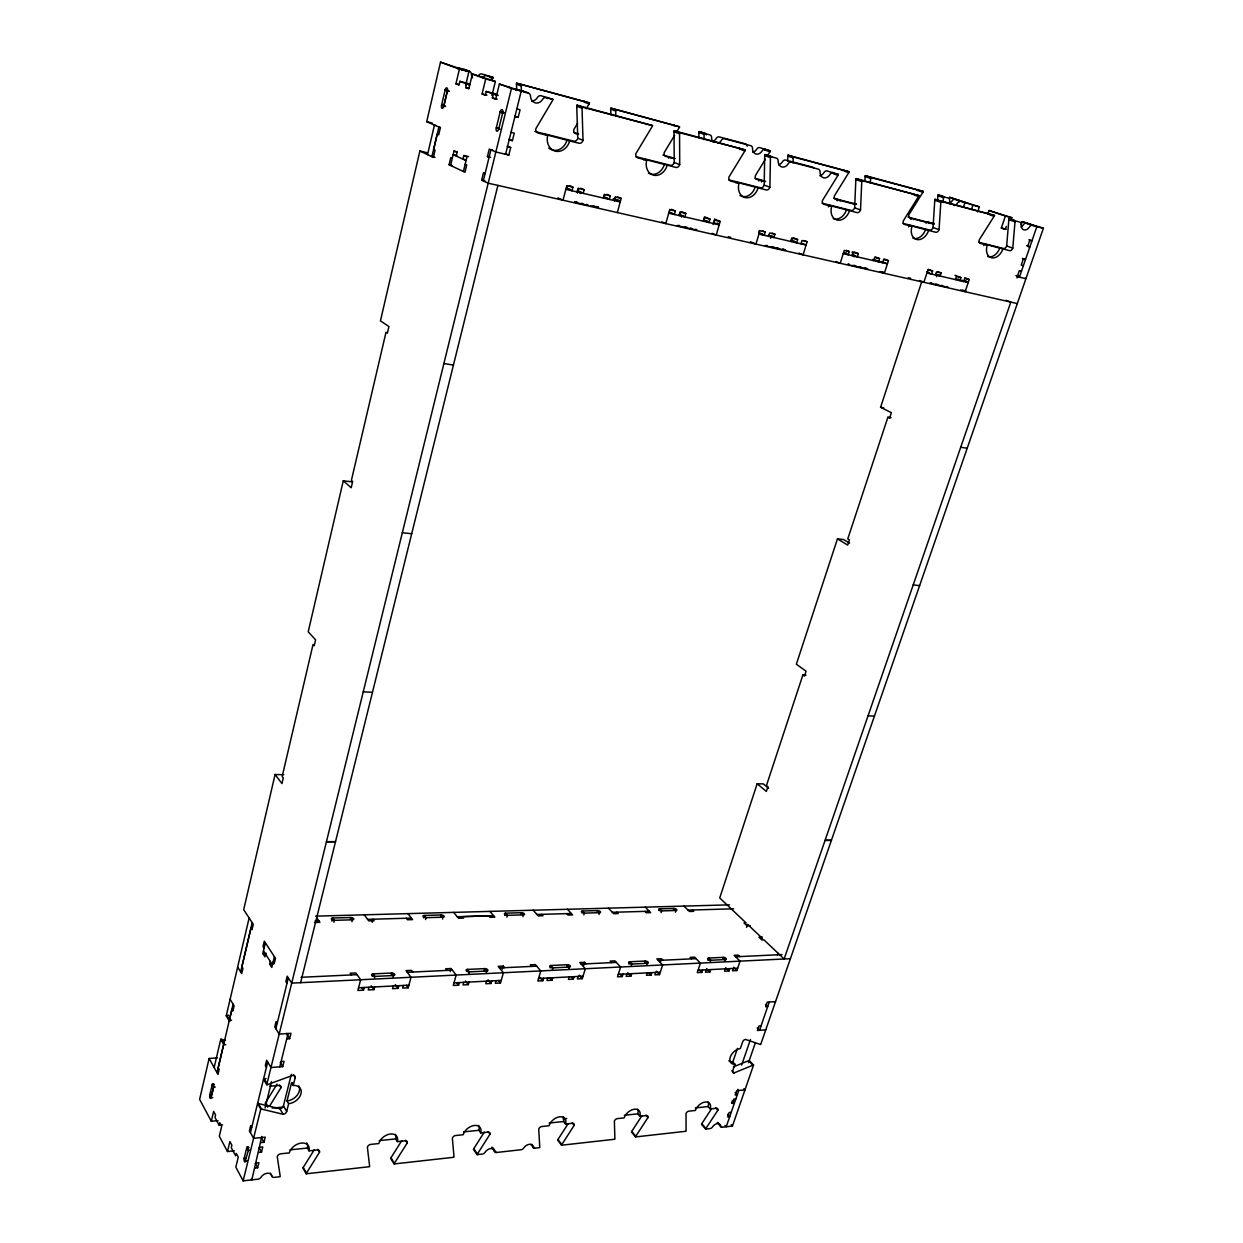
<?xml version="1.0" encoding="UTF-8"?>
<svg xmlns="http://www.w3.org/2000/svg" width="1243" height="1243" viewBox="0 0 1243 1243"><rect width="100%" height="100%" fill="white"/><g stroke="black" fill="none" stroke-linecap="round" stroke-linejoin="round"><path stroke-width="1.5" d="M698.892 137.833L698.892 132.519A3.403 2.719 -72.9 0 1 699.048 131.556L704.579 133.017A3.403 2.704 -72.7 0 1 706.304 134.897M704.066 139.667L704.082 134.337A3.418 2.719 -72.7 0 1 704.237 133.358L699.048 131.556M728.786 179.878L760.498 187.802A3.543 2.766 -70.1 0 0 764.181 185.083L764.694 155.608A3.589 2.781 -71.2 0 1 764.88 154.598L770.551 156.09A3.574 2.766 -71 0 1 772.027 157.333M735.98 182.985A12.523 9.789 -70.2 0 1 736.213 182.1L766.185 189.946A3.558 2.766 -70 0 0 769.883 187.211L770.442 157.628A3.605 2.781 -71.1 0 1 770.613 156.602L764.88 154.598M787.72 161.17L787.829 156.074A3.294 2.533 -71 0 1 788 155.142L849.155 171.767A3.247 2.439 -69.9 0 1 848.783 172.637L834.488 195.741A3.216 2.424 -69.1 0 0 835.902 199.408L856.209 204.536M793.065 163.051L793.189 157.923A3.309 2.533 -70.8 0 1 793.36 156.991L788 155.142M822.089 203.184L851.144 210.44A3.434 2.564 -68.6 0 0 854.656 207.799L855.837 179.536A3.465 2.579 -69.6 0 1 856.023 178.572L918.934 195.586A3.403 2.486 -68.6 0 1 918.546 196.487L903.412 220.71A3.387 2.47 -67.9 0 0 904.795 224.517L911.989 226.319A11.762 8.53 -67.6 0 0 916.697 239.511A11.762 8.53 -67.6 0 0 928.614 230.468L935.668 232.223A3.341 2.408 -67.5 0 0 939.055 229.644L940.827 202.329A3.372 2.424 -68.3 0 1 941.013 201.397L934.969 199.331A3.356 2.424 -68.4 0 0 934.767 200.278L933.042 227.485A3.325 2.408 -67.6 0 1 929.686 230.048L902.9 223.367M828.397 206.928A12.104 9.105 -68.7 0 1 828.817 205.219L857.002 212.6A3.449 2.564 -68.5 0 0 860.529 209.943L861.756 181.587A3.48 2.595 -69.4 0 1 861.943 180.608L856.023 178.572M864.91 181.462L865.128 176.537A3.201 2.377 -69.6 0 1 865.299 175.636L923.285 191.422A3.154 2.284 -68.7 0 1 922.912 192.245L908.928 214.651A3.123 2.284 -68 0 0 910.202 218.178L934.223 224.253M870.395 183.358L870.613 178.417A3.216 2.377 -69.5 0 1 870.799 177.516L865.299 175.636M937.564 200.558L937.875 195.804A3.107 2.237 -68.5 0 1 938.061 194.933L942.629 196.145A3.107 2.237 -68.4 0 1 943.717 197.016M943.173 202.469L943.484 197.699A3.123 2.237 -68.4 0 1 943.67 196.829L938.061 194.933M978.676 242.292L1003.427 248.476A3.232 2.253 -66.7 0 0 1006.659 245.974L1008.85 219.731A3.263 2.268 -67.4 0 1 1009.052 218.815L1013.713 220.042A3.247 2.268 -67.3 0 1 1015.08 221.969M983.788 245.601A11.389 7.986 -66.7 0 1 984.238 244.001L1009.534 250.651A3.247 2.253 -66.6 0 0 1012.781 248.134L1015.003 221.798A3.278 2.268 -67.3 0 1 1015.22 220.897L1009.052 218.815M209.741 1095.192L209.71 1096.901A2.641 0.963 88.4 0 0 210.518 1098.486L213.641 1087.19A2.268 0.839 88.5 0 0 213.361 1084.036A2.268 0.839 88.5 0 0 212.211 1084.595L209.741 1095.192L211.31 1095.052M244.11 1158.523L244.094 1160.309A2.781 1.057 87.5 0 0 244.98 1162.05L248.351 1150.428A2.393 0.901 87.5 0 0 248.041 1147.103A2.393 0.901 87.5 0 0 246.782 1147.6L244.11 1158.523L245.741 1158.352M217.494 1057.886L209.119 1058.477L199.626 1099.371L211.31 1121.264L218.053 1120.642M283.761 774.684L275.076 774.529L243.69 909.658L253.261 924.31L252.018 929.609L250.977 928.008L241.903 966.743L242.913 968.359L241.686 973.58L237.646 967.038L249.113 917.955M352.266 481.864L343.286 480.808L308.217 631.801L315.598 639.85L314.215 645.754L313.05 644.464L282.177 776.518L283.28 777.947L281.975 783.556L275.076 774.529M427.312 152.765L419.885 151.024L380.436 320.834L388.919 326.536L387.365 333.171L386.014 332.254L351.396 480.404L352.655 481.507L351.194 487.769L343.286 480.808M419.885 151.024L433.403 157.395L435.066 150.294L433.605 149.611L437.21 134.197L438.701 134.85L440.379 127.687L426.691 121.705L440.519 62.15L468.875 71.674L465.628 85.363M214.153 1067.519L220.757 1039.303A3.092 2.253 -32 0 1 221.534 1039.35L225.48 1040.407M231.555 1020.161L230.017 1020.689A3.107 2.3 -32.3 0 1 229.178 1020.845L226.242 1015.842L237.662 967.07M427.545 154.629L434.444 125.092L436.013 125.481M445.196 89.698L441.576 105.173A2.781 1.196 -78.9 0 0 442.057 108.327A2.781 1.196 -78.9 0 0 443.813 106.106L447.449 90.599A2.098 0.901 -78.7 0 0 447.558 89.247L447.371 88.471A3.263 1.398 -78.7 0 0 446.035 88.098L445.786 88.346A2.129 0.917 -78.7 0 0 445.18 89.698L448.133 90.459M214.324 1084.424L212.211 1084.595L213.625 1087.174L211.217 1097.476L209.787 1094.865M217.028 1072.678L223.662 1044.384L220.757 1039.303M229.178 1020.845L233.094 1004.189M240.66 971.917L252.22 922.694M445.569 106.541L443.782 106.09L447.309 91.034L445.072 90.149L448.195 90.941M457.626 68.66L457.875 67.604L469.046 71.037A3.729 3.232 -80.8 0 1 471.408 74.238A7.442 6.417 -80.6 0 0 472.542 77.874M211.31 1121.264L213.641 1111.397L215.552 1114.955L214.977 1117.426L219.141 1125.179L222.544 1124.868M469.046 85.192L469.372 83.809L459.879 81.339L459.009 85.006L455.948 83.825L459.397 69.157L440.519 62.15M462.194 70.354L462.443 69.282L469.046 71.037M219.141 1125.179L219.731 1122.693L221.674 1126.313L219.312 1136.242L227.485 1151.531L234.337 1150.832M491.948 95.509L495.351 81.479L472.387 73.99L468.86 88.828L465.721 87.616L466.607 83.918L459.879 81.339M465.162 164.216L466.731 164.946L464.975 172.249L449.065 164.76L450.774 157.566L452.297 158.265M265.598 954.173L264.961 956.846L262.832 953.552L265.38 942.831M450.572 165.474L454.021 151.04L457.175 151.786M456.228 156.059L457.082 152.423L454.021 151.04M481.725 77.439L481.942 76.507M274.392 956.628L271.797 967.427L269.622 964.071L270.275 961.383M468.58 156.602L463.794 155.484L462.924 159.135L466.109 159.881M227.485 1151.531L229.893 1141.525L231.882 1145.223L231.276 1147.74L235.642 1155.835L236.248 1153.318L238.268 1157.078L235.828 1167.146L243.146 1180.85L257.907 1179.203A3.216 2.191 -33 0 0 261.046 1177.214A6.401 4.366 -33.2 0 1 267.276 1173.252A6.401 4.366 -33.2 0 1 271.829 1176.018A3.185 2.175 -33.5 0 0 274.097 1177.385L280.095 1176.717A3.185 2.175 -33.5 0 0 280.157 1176.018L277.251 1156.627A3.185 2.206 -33.6 0 1 280.747 1153.799L289.277 1152.914A11.094 7.629 -34.2 0 1 301.412 1143.047A11.094 7.629 -34.2 0 1 309.025 1150.847L317.4 1149.977A3.139 2.16 -34.6 0 1 319.529 1152.183L306.493 1173.066A3.139 2.129 -34.4 0 0 306.198 1173.796L369.513 1166.695A3.061 2.066 -35.9 0 0 369.591 1166.012L367.384 1147.134A3.076 2.098 -36.1 0 1 370.74 1144.399L378.773 1143.56A10.659 7.256 -36.6 0 1 390.442 1134.004A10.659 7.256 -36.6 0 1 397.387 1141.618L405.28 1140.794A3.03 2.051 -37 0 1 407.238 1142.938L394.419 1163.246A3.014 2.035 -36.7 0 0 394.124 1163.945L453.881 1157.264A2.952 1.973 -38.1 0 0 453.975 1156.596L452.359 1138.184A2.952 1.989 -38.3 0 1 455.591 1135.527L463.188 1134.735A10.286 6.899 -38.7 0 1 474.406 1125.459A10.286 6.899 -38.7 0 1 480.761 1132.901L488.219 1132.124A2.921 1.958 -39.1 0 1 489.991 1134.222L477.421 1153.97A2.906 1.927 -38.8 0 0 477.11 1154.654L482.346 1154.063A2.906 1.927 -38.9 0 0 485.127 1152.245A5.795 3.838 -39 0 1 490.705 1148.594A5.795 3.838 -39 0 1 494.419 1151.204A2.89 1.911 -39.2 0 0 496.268 1152.51L521.081 1149.728A2.859 1.88 -39.8 0 0 523.816 1147.942A5.702 3.76 -39.9 0 1 529.285 1144.337A5.702 3.76 -39.9 0 1 532.859 1146.932A2.843 1.864 -40.1 0 0 534.63 1148.221L539.664 1147.646A2.843 1.864 -40.1 0 0 539.757 1147.009L538.747 1129.095A2.843 1.88 -40.4 0 1 541.855 1126.515L549.002 1125.77A9.913 6.541 -40.8 0 1 559.785 1116.789A9.913 6.541 -40.8 0 1 565.534 1124.045L572.572 1123.299A2.812 1.849 -41.1 0 1 574.188 1125.366L561.836 1144.539A2.812 1.833 -40.7 0 0 561.541 1145.207L557.672 1140.157A2.797 1.833 -40.7 0 1 557.967 1139.489L568.206 1123.563M463.406 171.518L466.933 156.913L463.794 155.484M495.6 95.121L495.879 93.94L486.231 91.438L485.329 95.198L482.098 93.955L485.718 78.93L472.387 73.99M504.751 153.93L505.59 154.303L521.237 91.065L499.391 84.011L495.693 99.222L492.399 97.933L493.316 94.157L486.231 91.438M1017.302 303.587L488.188 183.187L481.678 180.126L483.496 172.699L485.127 173.461M489.074 157.302L487.442 156.571L489.26 149.082L495.864 151.972L508.822 155.064L510.687 147.56L507.346 146.146M250.433 1132.653L267.711 1062.05M275.868 1028.738L288.298 977.899M483.309 180.888L490.907 149.797L492.523 150.185M500.261 111.575L496.283 127.843A2.937 1.336 -78.5 0 0 496.827 131.199A2.937 1.336 -78.5 0 0 498.769 128.868L502.762 112.585A2.222 1.01 -78.3 0 0 502.887 111.155L502.685 110.332A3.434 1.554 -78.3 0 0 501.193 109.897L500.929 110.161A2.253 1.025 -78.3 0 0 500.261 111.575L503.912 112.507M508.884 87.523L509.117 86.575M243.146 1180.85L260.766 1109.067L257.581 1103.504A3.247 2.284 -33 0 1 258.389 1103.535L279.908 1108.756L283.171 1114.287A3.216 2.268 -33.8 0 0 286.698 1111.444L288.64 1103.691A11.28 7.971 -34.1 0 0 300.992 1093.731A11.28 7.971 -34.1 0 0 293.208 1085.496L291.561 1082.762A11.249 7.971 -34 0 1 293.006 1082.746M293.208 1085.496L295.181 1077.65A3.232 2.3 -34.1 0 0 292.944 1075.273L267.618 1084.564A3.263 2.331 -33.4 0 1 266.748 1084.735L511.448 88.486L499.391 84.011M265.039 1107.933L271.518 1081.674M515.861 90.288L516.125 89.17L528.073 92.868A3.931 3.341 -77.8 0 1 530.497 96.208A7.862 6.65 -77.6 0 0 535.282 102.874A7.862 6.65 -77.6 0 0 542.616 99.378A3.915 3.294 -77.1 0 1 546.267 97.638L552.98 99.409A3.915 3.294 -77.1 0 1 552.576 100.45L535.935 128.511A3.869 3.278 -75.7 0 0 538.188 133.063L547.697 135.44A13.44 11.311 -74.8 0 0 555.357 151.164A13.44 11.311 -74.8 0 0 569.651 140.925L578.958 143.24A3.822 3.185 -74.3 0 0 583.014 140.319L582.035 108.188A3.869 3.216 -75.9 0 1 582.19 107.084L576.907 105.158A3.838 3.201 -76.1 0 0 576.752 106.261L577.762 138.253A3.807 3.185 -74.5 0 1 573.738 141.158L534.863 131.447M279.799 1066.836L288.05 1033.523M300.62 982.685L497.899 185.393M254.753 1168.078L257.643 1167.767L258.901 1162.687L256.011 1162.997M258.637 1152.385L261.527 1152.09L262.801 1146.978L259.896 1147.273M261.061 1142.581L263.951 1142.286L265.225 1137.159L253.588 1138.308L249.392 1130.788L250.651 1125.645L251.692 1127.51M266.422 1067.333L265.349 1065.515L266.639 1060.232L270.974 1067.504L282.736 1066.618L284.041 1061.32L281.104 1061.538M286.713 1038.884L289.65 1038.682L290.986 1033.337L279.193 1034.098L274.765 1026.967L276.07 1021.591L277.173 1023.377M509.164 139.884L512.396 140.661L514.26 133.125L511.028 132.317M514.944 116.531L518.176 117.339L520.071 109.741L516.824 108.902M279.908 1108.756A3.201 2.253 -33.7 0 0 283.435 1105.913L291.328 1074.34M288.64 1103.691L286.993 1100.941L291.561 1082.762M331.928 921.11L332.704 918.018L350.759 917.52A2.237 1.057 13 0 1 353.618 918.608A2.237 1.057 13 0 1 352.437 919.82L351.955 921.731M333.885 922.275L334.383 920.333L332.704 918.018A2.253 1.072 12.7 0 0 331.493 919.245A2.253 1.072 12.7 0 0 334.383 920.333L352.437 919.82L350.744 917.505L350.262 919.447M372.17 922.275L372.947 919.23L374.096 920.737L368.767 920.892L364.215 914.817M360.641 979.733L357.86 990.469L363.531 990.174L364.23 987.501M569.496 185.642L572.93 187.134L571.982 190.769L566.839 188.485L567.554 185.782M368.953 987.253L368.254 989.925L373.894 989.63L374.594 986.958M577.094 191.95L578.042 188.33L584.148 189.759L583.185 193.364L577.451 191.298M372.387 976.392L373.04 973.89L391.654 973.02A2.331 1.165 13.9 0 1 394.652 974.17A2.331 1.165 13.9 0 1 393.487 975.506L393.099 977.014M577.482 193.1L578.725 188.392M374.469 977.915L374.858 976.408L373.04 973.906A2.346 1.165 13.5 0 0 371.843 975.258A2.346 1.165 13.5 0 0 374.858 976.408L393.503 975.522L391.654 973.02L391.25 974.496M580.232 193.566L580.59 192.214L581.848 192.51M590.347 205.856L598.038 206.897M393.223 985.994L392.524 988.651L398.071 988.356L398.77 985.715M603.337 198.025L604.284 194.452L610.266 195.85L609.319 199.408L604.082 197.124L604.782 194.467M403.385 985.481L402.67 988.107L408.186 987.828L411.013 977.262L406.041 970.612L411.511 970.363L412.754 972.01M614.291 200.558L615.238 197L621.189 198.383L617.351 212.584M614.601 200.978L615.658 197M423.599 917.8L424.236 915.454L441.203 914.988A2.16 0.994 14.7 0 1 444 916.044A2.16 0.994 14.7 0 1 443.005 917.194L442.492 919.074M425.51 919.571L426.007 917.691L424.22 915.454A2.175 1.01 14.4 0 0 423.195 916.635A2.175 1.01 14.4 0 0 426.007 917.691L443.005 917.194M440.69 916.852L441.203 914.988L442.99 917.194M450.184 971.622L451.054 968.515L445.724 968.763L446.998 970.395M669.791 209.383L665.813 223.6L661.773 221.844M451.054 968.515L456.181 975.056L453.291 985.45L458.605 985.171L459.335 982.576M671.329 209.306L675.4 211.015L674.421 214.495L669.014 212.196L671.966 212.895M466.778 971.373L467.321 969.431L484.786 968.623A2.253 1.088 15.6 0 1 487.707 969.726A2.253 1.088 15.6 0 1 486.743 971.032L486.184 972.958M679.253 214.93L684.815 216.903L685.794 213.439L680.123 212.133L679.377 214.604L681.708 215.148M463.748 982.358L463.017 984.938L468.316 984.658L469.031 982.079M679.16 215.598L680.123 212.133M468.72 973.813L469.264 971.871L467.337 969.447M677.28 225.573L679.346 225.434M681.708 217.043L682.081 215.754L683.246 216.018M484.226 970.534L484.77 968.608L486.743 971.047L469.264 971.871A2.268 1.103 15.3 0 1 466.311 970.752A2.268 1.103 15.3 0 1 467.321 969.431M504.876 915.454L505.528 913.17L521.563 912.719A2.098 0.948 16 0 1 524.297 913.745A2.098 0.948 16 0 1 523.458 914.864L522.93 916.681M703.569 220.229L704.548 216.81L710.048 219.094L709.054 222.528L703.569 220.229L707.889 221.223M486.51 981.178L485.78 983.741L490.985 983.477L491.715 980.913M703.507 221.238L704.486 217.805L710.048 219.094M506.88 917.163L507.393 915.33L505.528 913.17A2.113 0.963 15.8 0 0 504.642 914.304A2.113 0.963 15.8 0 0 507.393 915.33L523.458 914.864L521.563 912.719L521.035 914.537M713.125 224.47L713.855 221.938M714.104 221.083L714.585 219.389M496.035 980.68L495.304 983.244L500.463 982.98L503.415 972.725L498.132 966.324L503.26 966.091L504.58 967.675M713.668 223.6L714.663 220.166L720.163 221.456L716.232 235.067L712.115 233.311M502.39 969.136L503.26 966.091M758.82 232.379L759.38 230.499M531.709 966.401L530.357 964.832L535.376 964.599L540.783 970.907L537.799 981.007L542.803 980.743L543.548 978.225M762.441 230.81L765.237 231.959L764.243 235.315L758.65 233M550.167 967.862L550.867 965.5L567.321 964.723A2.191 1.025 17.1 0 1 570.195 965.811A2.191 1.025 17.1 0 1 569.387 967.07L568.812 968.934M547.712 978.023L546.967 980.525L551.954 980.276L552.7 977.759M768.671 236.341L769.666 233L774.948 234.228L773.954 237.553L768.842 235.766M552.343 969.742L552.902 967.862L550.867 965.5A2.191 1.041 16.8 0 0 550.028 966.774A2.191 1.041 16.8 0 0 552.902 967.862L569.387 967.07L567.321 964.723L566.761 966.603M770.582 238.268L771.142 236.403L772.229 236.652M581.895 912.797L582.423 911.026L597.603 910.591A2.035 0.901 17.2 0 1 600.291 911.585A2.035 0.901 17.2 0 1 599.577 912.688L599.048 914.46M583.853 914.895L584.381 913.123A2.051 0.901 17 0 1 581.677 912.129A2.051 0.901 17 0 1 582.423 911.026L584.365 913.108L599.577 912.688L597.603 910.591M791.185 239.681L791.682 238.034M569.185 976.905L568.424 979.406L573.334 979.142L574.095 976.656M791.418 241.608L792.428 238.299L797.618 239.511L796.608 242.805L790.936 240.505M597.075 912.362L597.603 910.591M578.166 976.439L577.405 978.925L582.283 978.676L585.313 968.732L579.782 962.533L584.63 962.3L586.012 963.838M800.927 243.814L801.921 240.52L807.08 241.717L803.087 254.846L798.829 253.075M583.495 966.013L584.63 962.3M846.716 253.013L844.525 252.935M611.587 962.626L610.189 961.103L614.928 960.87L620.568 967.007L617.507 976.827L622.23 976.578L623.007 974.124M846.359 250.387L849.249 251.537L848.239 254.768L843.904 253.028M628.958 964.055L629.688 961.771L645.241 961.041A2.129 0.963 18.3 0 1 648.038 962.082A2.129 0.963 18.3 0 1 647.37 963.294L646.78 965.127M852.108 252.764L852.418 251.754M626.938 973.922L626.161 976.376L630.869 976.128L631.63 973.689M852.372 255.732L853.382 252.515L858.338 253.665L857.328 256.881L851.983 255.017M631.226 965.889L631.801 964.055L629.688 961.787A2.144 0.979 18 0 0 628.989 962.999A2.144 0.979 18 0 0 631.801 964.055L647.37 963.309L645.241 961.041L644.651 962.859M854.034 256.913L854.407 255.716L855.433 255.949M659.054 910.591L659.598 908.851L673.955 908.447A1.989 0.839 18.3 0 1 676.58 909.425A1.989 0.839 18.3 0 1 675.99 910.482L675.446 912.207M661.09 912.626L661.633 910.901L659.598 908.851A1.989 0.855 18.1 0 0 658.992 909.923A1.989 0.855 18.1 0 0 661.633 910.901L675.99 910.482L673.939 908.447L673.395 910.171M647.199 972.881L646.438 975.304L651.068 975.056L651.829 972.632M873.674 260.657L874.699 257.472L879.562 258.606L878.537 261.791L872.71 259.476M655.683 972.446L654.906 974.854L659.52 974.621L662.612 964.925L656.863 958.912L661.447 958.71L662.876 960.202M660.297 962.315L661.447 958.71M884.037 258.948L888.434 260.673L884.348 273.336L879.997 271.564M768.609 788.264L763.342 783.898L757.158 783.774L719.728 897.959L746.095 922.959L744.029 923.021L746.903 925.74L750.197 925.615M849.59 543.144L843.717 539.586L837.456 538.856L796.359 664.213L806.054 671.189L804.439 676.114L802.885 674.996L766.449 785.529L767.91 786.741L766.356 791.434L757.158 783.774M837.456 538.856L847.695 545.087L849.404 539.913L847.757 538.918L887.89 417.244L889.615 418.099L891.402 412.676L880.588 407.284L921.84 281.415M691.559 958.85L690.098 957.374L694.573 957.157L700.415 963.092L697.292 972.632L701.751 972.399L702.528 970.022M928.179 269.249L932.607 270.974L931.582 274.082L927.154 272.341M707.873 960.264L708.603 958.042L723.271 957.359A2.066 0.917 19.4 0 1 726.005 958.369A2.066 0.917 19.4 0 1 725.477 959.549L724.887 961.321M958.773 202.283L959.347 200.574L954.826 199.377A3.092 2.206 -68.2 0 0 952.154 200.791A6.199 4.444 -68.3 0 1 948.922 203.541M706.242 969.835L705.449 972.197L709.877 971.964L710.67 969.602M935.451 274.983L936.476 271.875L941.106 272.947L940.081 276.055L935.435 274.439M710.219 962.035L710.81 960.249L708.619 958.058A2.082 0.917 19.2 0 0 708.044 959.223A2.082 0.917 19.2 0 0 710.81 960.249L725.492 959.549L723.271 957.359L722.68 959.114M936.523 276.614L937.098 274.889L939.024 275.325M963.574 206.742L964.988 202.469L960.466 201.273A3.107 2.206 -68.1 0 0 957.794 202.702A6.231 4.444 -68.3 0 1 954.173 205.561M971.451 209.554L972.927 205.126L979.329 206.835L977.62 211.978M725.337 968.841L724.56 971.203L728.926 970.969L729.719 968.623M955.37 279.597L956.395 276.521L960.948 277.577L959.922 280.638L955.447 278.914M957.794 279.022L963.698 281.524L964.723 278.463L969.245 279.504L965.127 291.717L960.668 289.945M746.515 927.325L747.54 924.31L762.518 938.496M733.339 968.437L732.562 970.783L736.897 970.55L740.051 961.134L734.116 955.308L738.435 955.106L739.911 956.566M987.734 214.247L988.993 210.518L1011.864 217.727L1011.087 219.98M1006.333 226.397L1005.307 229.396L1001.33 228.028L1005.401 216.033L1011.864 217.727M733.308 1066.914L748.628 1060.652A2.626 1.678 -45.3 0 1 749.249 1060.512L753.569 1065.049A2.641 1.678 -45.3 0 0 752.947 1065.189L734.023 1072.958A2.657 1.694 -44.9 0 1 732.686 1070.922L734.97 1064.241L732.826 1061.957L737.472 1048.346M1043.374 228.292L1032.28 225.371A3.247 2.237 -67 0 0 1029.515 226.879A6.526 4.506 -67.2 0 1 1023.983 229.893A6.526 4.506 -67.2 0 1 1021.249 224.719L1022.166 221.658L1043.374 228.292L760.716 1044.431A2.657 1.694 -45.8 0 1 760.157 1044.384L745.52 1039.428A2.672 1.725 -45.5 0 0 742.646 1041.836L740.331 1048.579A9.338 5.997 -45.2 0 0 730.278 1057.047A9.338 5.997 -45.2 0 0 734.97 1064.241M777.512 954.997L778.102 953.272M741.667 1065.049L750.461 1039.474M1030.385 225.403L1030.68 224.501L1026.096 223.305A3.232 2.237 -67.1 0 0 1023.346 224.797A6.495 4.506 -67.3 0 1 1021.109 227.112M731.505 1103.038L731.863 1102.013M1017.054 277.95L1017.815 275.713L1018.825 276.086M769.277 1002.044L759.52 1030.323L757.189 1027.945M748.504 1062.672L755.418 1042.628M711.664 1108.57L701.782 1123.703A2.626 1.663 -43.8 0 0 701.487 1124.325L705.636 1129.079L710.064 1128.582A2.641 1.663 -43.9 0 0 712.534 1126.904A5.267 3.309 -44 0 1 717.46 1123.579A5.267 3.309 -44 0 1 720.396 1126.034A2.626 1.647 -44.1 0 0 721.872 1127.261L732.438 1126.065L753.569 1065.049M491.746 80.065L492.725 78.402A3.713 3.185 -80 0 0 493.098 77.408L481.973 73.99A3.682 3.17 -80.2 0 0 478.493 75.605A7.411 6.401 -80.8 0 1 477.902 76.476M577.638 123.15L573.831 129.552A3.543 2.968 -74.9 0 0 575.82 133.716L578.508 134.384M586.23 108.731L589.104 103.915A3.574 2.968 -76.1 0 0 589.477 102.951L516.591 83.172A3.651 3.092 -78.7 0 0 516.466 84.213L516.731 89.962M674.514 135.503L664.244 152.516A3.434 2.766 -72.4 0 0 666.015 156.494L674.048 158.529M676.378 132.395L679.175 127.749A3.465 2.781 -73.5 0 0 679.564 126.833L610.857 108.157A3.527 2.89 -75.3 0 0 610.717 109.166L610.841 114.698M635.841 156.665L670.365 165.303A3.667 2.952 -72 0 0 674.219 162.491L674.032 131.805A3.713 2.983 -73.2 0 1 674.188 130.748L745.287 149.952A3.651 2.859 -71.7 0 1 744.883 150.916L729.004 176.957A3.62 2.843 -70.6 0 0 730.775 181.105L739.026 183.172A12.554 9.804 -70.2 0 0 745.07 197.559A12.554 9.804 -70.2 0 0 758.106 187.926M765.393 159.244L755.371 175.651A3.325 2.579 -70.5 0 0 756.94 179.474L765.533 181.633M767.226 156.261L769.961 151.77A3.341 2.595 -71.4 0 0 770.334 150.885L759.737 147.637A3.325 2.595 -71.5 0 0 756.754 149.144A6.681 5.221 -71.7 0 1 752.745 152.205M819.821 175.776A7.038 5.329 -70.2 0 0 823.985 172.559A3.496 2.657 -70 0 1 827.092 170.959L838.388 174.424A3.511 2.657 -69.9 0 1 837.984 175.341L822.509 200.403A3.496 2.641 -69 0 0 824.062 204.38L831.738 206.291A12.119 9.105 -68.7 0 0 837.036 220.042A12.119 9.105 -68.7 0 0 849.482 210.72M265.38 1103.147A2.983 2.113 -33.4 0 1 265.629 1102.588L277.034 1084.114M269.56 1106.177L281.011 1087.641L279.504 1085.108M306.198 1173.796L302.935 1168.171A3.123 2.129 -34.3 0 1 303.23 1167.441L314.23 1149.837M394.124 1163.945L390.644 1158.523A3.014 2.035 -36.6 0 1 390.939 1157.823L401.738 1140.701M934.969 199.331L994.478 215.443A3.309 2.331 -67.6 0 1 994.089 216.313L979.298 239.744A3.278 2.315 -66.9 0 0 980.525 243.41L987.284 245.089A11.405 8.002 -66.7 0 0 991.448 257.798A11.405 8.002 -66.7 0 0 1002.899 248.988M477.11 1154.654L473.428 1149.418A2.906 1.927 -38.7 0 1 473.723 1148.734L484.335 1132.078M705.636 1129.079A2.641 1.663 -43.8 0 1 705.931 1128.442L717.848 1110.232A2.641 1.678 -44.1 0 0 716.496 1108.259L710.173 1108.927A9.322 5.92 -43.9 0 0 705.371 1101.982A9.322 5.92 -43.9 0 0 695.319 1110.481L688.902 1111.149A2.672 1.709 -43.6 0 0 686.012 1113.588L686.089 1130.664A2.672 1.694 -43.3 0 1 685.965 1131.27L635.499 1136.925L631.475 1132.031A2.719 1.74 -42.3 0 1 631.77 1131.379L641.839 1115.872M635.499 1136.925A2.719 1.74 -42.4 0 1 635.794 1136.273L647.929 1117.597A2.735 1.756 -42.7 0 0 646.453 1115.577L639.788 1116.276L637.752 1113.852A9.587 6.231 -42.4 0 0 637.706 1109.207M266.748 1084.735L263.516 1079.235A3.247 2.331 -33.3 0 0 264.371 1079.048L265.971 1078.473M226.242 1015.842A3.107 2.284 -32.2 0 0 227.081 1015.686L228.603 1015.158M930.308 282.86L932.079 283.186M561.541 1145.207L614.772 1139.241A2.75 1.771 -41.8 0 0 614.881 1138.619L614.368 1121.124A2.766 1.787 -42.1 0 1 617.351 1118.622L624.126 1117.923A9.602 6.231 -42.4 0 1 634.52 1109.176A9.602 6.231 -42.4 0 1 639.788 1116.276M731.226 1112.314L729.144 1112.547L727.652 1116.882L729.719 1116.665L727.621 1114.318M245.663 1161.382L247.295 1161.195M290.007 1149.853L307.378 1148.05L309.025 1150.847M379.255 1140.608L395.616 1138.914L397.387 1141.618M463.623 1131.876L478.897 1130.307L480.761 1132.901M549.204 1123.019L563.576 1121.528L565.534 1124.045M624.343 1115.235L637.752 1113.852M695.365 1107.886L708.075 1106.565L710.173 1108.927M735.856 1098.874L733.79 1099.092L732.282 1103.458L734.349 1103.24L732.236 1100.925M249.983 1150.272L248.351 1150.428L246.782 1147.6L248.973 1147.367M732.624 1100.878L733.79 1100.754M562.893 1118.902L566.73 1118.514M272.155 1108.072L283.653 1107.047M211.155 1097.802L212.739 1097.662M269.591 1086.211L278.914 1085.45A2.999 2.129 -33.7 0 1 281.011 1087.641M213.641 1087.19L215.225 1087.066M765.766 1029.841L757.438 1030.478L758.991 1025.972L761.073 1025.817M775.539 1001.625L767.195 1002.184L765.626 1006.721L767.708 1006.581L765.502 1004.391M358.543 987.781L408.885 985.171M454.006 982.84L501.193 980.416M538.545 978.49L583.045 976.19M618.253 974.357L660.282 972.197M698.053 970.239L737.674 968.188M790.408 958.679L291.717 983.12L287.18 976.175L285.843 981.644L286.962 983.384M301.055 977.293L357.052 974.652M407.284 972.29L452.328 970.161M499.453 967.924L536.727 966.168M581.165 964.071L616.342 962.408M658.308 960.435L696.033 958.648M735.607 956.784L782.002 954.577M269.622 964.071L273.118 963.915M762.285 937.067L758.96 937.191L761.897 939.972L763.979 939.894L784.131 958.99L1010.808 302.111L1006.007 300.247M262.832 953.552L266.313 953.412M315.038 920.877L318.845 920.768M367.617 919.369L411.417 918.095M457.284 916.775L493.611 915.734M536.96 914.475L571.314 913.496M612.364 912.3L649.297 911.243M688.078 910.125L733.603 908.804M314.417 922.492L319.948 922.337L316.654 917.691M315.567 916.153L729.423 904.857M363.236 691.838L372.465 692.304M868.018 715.813L874.419 716.139M802.885 674.996L806.008 675.182M402.312 532.75L411.713 533.729M913.185 584.94L919.618 585.608M443.875 363.515L453.431 365.085M960.73 447.231L967.178 448.272M887.89 417.244L891.06 417.772M880.588 407.284L883.742 407.828M577.436 190.956L580.528 191.671M579.02 203.277L587.846 205.281M679.175 226.086L696.67 230.064M769.914 246.751L785.607 250.325L782.795 249.159M851.393 265.318L867.738 269.032M947.632 287.226L933.509 284.01M481.678 180.126L484.91 180.857M576.457 202.112L577.731 202.407M581.491 203.262L582.765 203.557M586.51 204.411L587.784 204.707M592.771 205.841L594.03 206.12M684.66 226.785L686.991 227.314M690.471 228.106L691.652 228.386M728.243 236.729L730.713 237.289M766.465 245.43L767.568 245.679M771.934 246.689L774.109 247.186M777.372 247.916L778.46 248.165M848.518 264.137L849.559 264.386M853.646 265.303L855.697 265.784M859.752 266.701L860.793 266.934M881.054 271.564L883.555 272.124M908.245 277.764L910.684 278.308M935.886 284.057L937.812 284.492M941.604 285.362L942.567 285.579M962.517 290.132L965.827 290.878M775.818 248.103L776.922 248.351M449.065 164.76L452.219 165.49M435.003 157.41L431.911 156.696L438.872 127.035L440.442 127.423M619.092 200.263L613.187 198.896L620.21 201.941L565.829 189.34M566.839 188.485L570.024 189.231M604.082 197.124L607.174 197.855M758.914 233.062L762.503 233.902M768.329 235.253L769.433 235.502M770.52 235.766L772.711 236.263M791.216 240.567L794.976 241.437M852.543 254.799L854.594 255.266M873.223 259.601L875.74 260.175M926.641 271.999L929.049 272.559M937.02 274.392L938.931 274.843M668.703 213.174L719.169 224.859L713.668 222.559M758.929 234.072L806.085 245.011L801.813 243.271M843.236 253.603L887.393 263.842L881.551 261.527M926.921 272.994L968.204 282.565L962.237 280.25M456.771 155.499L453.151 154.645L466.047 160.565M572.93 187.134L566.777 185.704L563.017 200.216L557.905 197.886M669.682 209.694L675.4 211.015M765.237 231.959L759.924 230.716L755.946 244.11L750.384 241.763M849.249 251.537L844.261 250.387L840.221 263.283L835.918 261.527M888.434 260.673L883.602 259.554L882.577 262.724L876.75 260.409M932.607 270.974L927.962 269.886L923.86 282.316L919.447 280.561M864.833 267.851L867.008 268.472M487.442 156.571L490.674 157.333M1016.059 275.558L1018.763 276.195M260.766 1109.067A3.247 2.3 -33.1 0 1 261.589 1109.098L283.171 1114.287M507.455 146.783L510.687 147.56M1021.497 271.145L1019.322 270.617L1017.256 276.645L1025.91 278.712L1024.9 278.339M1023.409 265.614L1021.233 265.085L1023.315 259.026L1025.491 259.569L1022.43 258.466L1024.061 258.87M426.691 121.705L432.284 123.073M782.966 249.206L785.048 249.796M499.329 128.588L496.283 127.843L499.997 129.179M569.651 140.925L545.118 134.415L547.697 135.44M643.827 160.021A12.943 10.503 -72.2 0 1 644.045 159.104L675.85 167.417A3.682 2.968 -71.8 0 0 679.703 164.589L679.564 133.778A3.729 2.983 -73.1 0 1 679.735 132.721L674.188 130.748M908.571 226.879A11.731 8.515 -67.6 0 1 909.006 225.232L928.614 230.468M667.18 165.257A12.974 10.519 -72.1 0 1 653.538 175.185A12.974 10.519 -72.1 0 1 646.748 160.145L637.892 157.939A3.745 3.045 -72.7 0 1 635.903 153.604L652.155 126.584A3.776 3.061 -73.9 0 0 652.559 125.574L576.907 105.158M445.305 106.106L441.545 105.158L443.782 106.09M503.99 112.895L500.137 112.056L502.654 113.051M1027.308 245.57L1028.536 245.881M573.66 132.504L578.477 133.716M662.97 155.08L675.213 158.498M754.983 178.355L765.268 181.26M833.602 198.227L856.536 204.318M855.976 203.883L853.817 203.339A11.156 8.359 -68.9 0 1 853.553 204.101M907.996 217.043L929.407 222.746A10.861 7.878 -67.8 0 1 929.142 223.491M926.066 223.227A10.845 7.878 -67.8 0 0 926.641 221.751L933.151 223.398A3.076 2.222 -67.7 0 0 934.161 223.352M577.327 202.889L574.468 202.003M492.399 97.933L497.247 99.191M447.449 90.599L449.22 91.05M447.309 91.034L448.894 91.438M946.684 286.527L947.756 286.822M455.948 83.825L459.102 84.648M493.316 94.157L498.163 95.416M465.721 87.616L468.906 88.439M482.098 93.955L486.914 95.198M1001.33 228.028L1006.177 229.287M466.607 83.918L469.776 84.742M552.98 99.409L541.078 95.742A3.9 3.294 -77.3 0 0 537.442 97.467A7.831 6.635 -77.9 0 1 531.616 101.118M511.448 88.486L528.073 92.868M582.19 107.084L652.559 125.574M679.735 132.721L745.287 149.952M770.613 156.602L776.3 158.094A3.589 2.781 -70.9 0 1 778.165 161.062A7.178 5.531 -70.9 0 0 781.847 166.966A7.178 5.531 -70.9 0 0 788.248 163.703A3.574 2.75 -70.6 0 1 791.434 162.072L818.329 169.141A3.543 2.688 -70.1 0 1 820.085 172.047A7.07 5.345 -70.1 0 0 823.612 177.811A7.07 5.345 -70.1 0 0 829.858 174.595A3.511 2.657 -69.9 0 1 832.965 172.995L838.388 174.424M861.943 180.608L918.934 195.586M941.013 201.397L994.478 215.443M1015.22 220.897L1019.881 222.124A3.263 2.268 -67.2 0 1 1021.249 224.719M459.397 69.157L468.875 71.674M485.718 78.93L495.351 81.479M695.723 229.318L696.717 229.598M223.662 1044.384A3.107 2.268 -32.1 0 1 224.455 1044.431L225.775 1044.773M493.098 77.408L486.603 75.683A3.713 3.185 -80 0 0 483.123 77.33A7.442 6.417 -80.6 0 1 482.828 77.765M516.591 83.172L589.477 102.951M610.857 108.157L679.564 126.833M704.237 133.358L709.769 134.834A3.418 2.704 -72.5 0 1 711.617 137.678A6.821 5.392 -72.5 0 0 713.513 142.37M770.334 150.885L765.051 149.486A3.341 2.595 -71.3 0 0 762.052 150.993A6.712 5.221 -71.6 0 1 756.039 154.023A6.712 5.221 -71.6 0 1 752.512 148.476A3.356 2.626 -71.6 0 0 750.756 145.695L724.514 138.75A3.403 2.672 -72.2 0 0 721.453 140.273A6.821 5.392 -72.5 0 1 717.801 143.271M793.36 156.991L849.155 171.767M870.799 177.516L923.285 191.422M943.67 196.829L948.254 198.041A3.123 2.237 -68.3 0 1 949.652 200.543A6.231 4.444 -68.3 0 0 950.724 204.442M767.568 246.207L765.253 245.508M849.668 264.837L847.773 264.153M597.23 206.928L598.52 207.379M979.329 206.835L949.434 197.249L972.927 205.126M988.993 210.518L1005.401 216.033M1022.166 221.658L1036.88 226.583L1019.415 277.158L1016.386 276.039M937.875 195.804L943.484 197.699M1008.85 219.731L1015.003 221.798M922.912 192.245L917.334 190.365A3.139 2.284 -68.8 0 0 917.707 189.542M989.49 214.759L994.089 216.313M931.706 283.466L930.354 282.938M865.128 176.537L870.613 178.417M934.767 200.278L940.827 202.329M845.131 171.379L848.783 172.637M914.025 194.949L918.546 196.487M787.829 156.074L793.189 157.923M855.837 179.536L861.756 181.587M1028.878 239.775L1031.954 240.831L1029.779 240.287L1027.681 246.378L1029.857 246.922L1026.78 245.85M764.647 149.937L769.961 151.77M833.571 173.818L837.984 175.341M698.892 132.519L704.082 134.337M764.694 155.608L770.442 157.628M744.883 150.916L739.197 148.911A3.636 2.843 -71.8 0 0 739.585 147.948M1006.659 245.974L1012.781 248.134M926.641 221.751L929.407 222.746M610.717 109.166L615.689 110.953L615.813 116.5M674.032 131.805L679.564 133.778M984.238 244.001L987.284 245.089M933.042 227.485L939.055 229.644M589.104 103.915L584.194 102.144A3.558 2.968 -76.3 0 0 584.567 101.196M909.006 225.232L911.989 226.319M516.466 84.213L521.19 85.938L521.454 91.718M576.752 106.261L582.035 108.188M854.656 207.799L860.529 209.943M489.618 77.268L492.725 78.402M828.817 205.219L831.738 206.291M764.181 185.083L769.883 187.211M736.213 182.1L739.026 183.172M674.219 162.491L679.703 164.589M964.754 277.779L969.245 279.504M954.981 275.278L960.948 277.577M964.739 280.53L966.728 281.291M938.139 271.797L941.106 272.947M644.045 159.104L646.748 160.145M577.762 138.253L583.014 140.319M875.181 256.881L879.562 258.606M514.804 116.003L518.176 117.339M853.988 251.941L858.338 253.665M804.237 240.567L807.08 241.717M793.36 237.786L797.618 239.511M772.136 233.078L774.948 234.228M714.647 219.172L720.163 221.456M717.304 223.072L719.138 223.833M509.055 139.263L512.396 140.661M681.708 211.73L685.794 213.439M617.662 196.876L621.189 198.383M606.77 194.328L610.266 195.85M505.497 153.619L508.822 155.064M580.683 188.252L584.148 189.759M575.198 201.832L577.777 202.997M692.32 910.016L693.703 911.352L689.461 911.476L683.976 906.1M733.572 967.256L736.897 970.55M725.601 967.66L728.926 970.969M706.599 968.639L709.877 971.964M645.257 907.157L650.648 912.626L646.267 912.75L644.931 911.383M699.56 970.161L701.751 972.399M616.854 912.191L618.191 913.574L613.7 913.714L608.402 908.151M748.628 1060.652L752.947 1065.189M656.304 971.218L659.52 974.621M648.924 972.787L651.068 975.056M731.878 1070.658L734.023 1072.958M743.904 1088.713L744.977 1089.878L736.679 1090.686L735.172 1095.067L737.254 1094.865L735.126 1092.55M737.689 1089.334L738.762 1090.484L726.238 1126.764L724.98 1125.366M627.699 972.679L630.869 976.128M567.445 909.27L572.635 914.91L567.989 915.05L566.699 913.636M620.133 974.263L622.23 976.578M731.179 1124.666L732.438 1126.065M715.75 1107.886L717.848 1110.232M541.699 914.351L542.973 915.765L538.235 915.905L533.154 910.202M717.693 1122.553L721.872 1127.261M717.273 1122.507L720.396 1126.034M579.176 975.165L582.283 978.676M701.782 1123.703L705.931 1128.442M571.283 976.796L573.334 979.142M549.919 977.899L551.954 980.276M489.897 911.383L494.854 917.179L489.944 917.334L488.701 915.873L462.287 916.65L463.515 918.111L458.496 918.266L453.648 912.378M539.773 977.184L542.803 980.743M645.894 1115.173L647.929 1117.597M631.77 1131.379L635.794 1136.273M498.49 980.556L500.463 982.98M488.033 979.826L490.985 983.477M465.41 980.991L468.316 984.658M407.89 913.621L412.598 919.618L407.409 919.758L406.228 918.266M572.215 1122.864L574.188 1125.366M456.678 982.716L458.605 985.171M557.967 1139.489L561.836 1144.539M531.771 1144.383L534.63 1148.221M530.947 1144.368L532.859 1146.932M406.321 985.311L408.186 987.828M395.305 984.58L398.071 988.356M488.126 1131.643L489.991 1134.222M492.539 1147.32L496.268 1152.51M491.622 1147.305L494.419 1151.204M371.16 985.808L373.894 989.63M360.641 979.733L355.84 972.958L350.153 973.222L351.349 974.916M361.744 987.626L363.531 990.174M473.723 1148.734L477.421 1153.97M405.467 1140.266L407.238 1142.938M264.106 948.191L263.034 946.56L264.308 941.2L275.495 958.306L274.19 963.713L273.087 962.035M263.469 950.879L272.435 964.723M390.939 1157.823L394.419 1163.246M286.31 1033.337L289.65 1038.682M293.519 1074.946L295.181 1077.65M280.25 1062.532L282.736 1066.618M230.126 999.232L234.104 1005.882L232.892 1011.01L231.913 1009.347L218.209 1067.706L219.172 1069.431L218.007 1074.418L209.119 1058.477M317.882 1149.402L319.529 1152.183M283.435 1105.913L286.698 1111.444M227.081 1015.686L230.017 1020.689M264.371 1079.048L267.618 1084.564M265.629 1102.588L267.867 1106.441M303.23 1167.441L306.493 1173.066M265.349 1103.271L267.587 1107.125M221.534 1039.35L224.455 1044.431M258.389 1103.535L261.589 1109.098M261.791 1136.506L251.832 1179.871L251.366 1179.017M261.574 1138.06L263.951 1142.286M259.166 1147.833L261.527 1152.09M270.244 1173.159L271.829 1176.018M255.297 1163.479L257.643 1167.767M244.187 1158.212L245.741 1161.055M464.462 69.344A3.713 3.216 -81.1 0 1 466.607 71.457M488.437 75.699A3.698 3.17 -80.2 0 1 488.188 76.46M910.901 219.405A10.845 7.878 -67.8 0 1 911.305 217.882M837.16 200.807A11.156 8.359 -68.9 0 1 837.549 199.222M843.686 169.903A3.232 2.424 -70 0 1 843.313 170.757M758.805 181.043A11.482 8.903 -70.2 0 1 759.178 179.412M765.02 149.051A3.325 2.595 -71.5 0 1 764.725 149.766M713.031 141.282A6.79 5.376 -72.6 0 0 716.232 138.439A3.387 2.672 -72.3 0 1 719.293 136.916L745.474 143.862A3.356 2.626 -71.8 0 1 747.214 146.161M668.625 158.296A11.871 9.54 -72 0 1 668.983 156.602M674.436 125.015A3.449 2.781 -73.6 0 1 674.063 125.947M521.19 85.938A3.667 3.107 -78.5 0 1 521.33 84.897M615.689 110.953A3.543 2.906 -75.1 0 1 615.829 109.943M671.298 158.405A11.902 9.556 -71.9 0 1 671.515 157.566M761.431 182.022A11.513 8.919 -70.1 0 1 761.804 180.39M840.035 200.993A11.171 8.375 -68.8 0 1 840.252 200.201M913.838 219.623A10.861 7.878 -67.8 0 1 914.071 218.861M708.137 1102.028A9.307 5.92 -43.9 0 1 708.075 1106.565M563.405 1116.758A9.897 6.541 -40.7 0 1 563.576 1121.528M478.555 1125.397A10.27 6.899 -38.7 0 1 478.897 1130.307M395.383 1134.362A10.643 7.256 -36.5 0 1 395.616 1138.914M306.71 1142.892A11.063 7.629 -34.1 0 1 307.378 1148.05M298.786 1085.9A11.249 7.971 -34 0 1 297.17 1095.254A11.249 7.971 -34 0 1 286.993 1100.941M732.826 1061.957A9.322 5.997 -45.2 0 1 728.88 1060.714M522.946 90.972A3.915 3.325 -78 0 1 524.934 92.635M547.79 97.498A3.9 3.278 -77.4 0 1 547.386 98.539M647.09 123.616A3.76 3.061 -74.1 0 1 646.686 124.626M778.662 164.837A7.147 5.516 -71 0 0 782.469 161.683A3.558 2.735 -70.7 0 1 785.654 160.067L812.487 167.121A3.527 2.688 -70.2 0 1 813.901 168.333M832.499 172.389A3.496 2.641 -70 0 1 832.095 173.305M912.921 193.535A3.403 2.47 -68.7 0 1 912.517 194.436M988.356 213.376A3.294 2.315 -67.7 0 1 987.952 214.247M567.041 139.884A13.409 11.296 -74.9 0 1 548.784 148.041M664.446 164.185A12.943 10.503 -72.2 0 1 648.411 173.072M755.262 186.854A12.523 9.789 -70.2 0 1 739.989 195.493M846.545 209.647A12.104 9.105 -68.7 0 1 833.214 218.644M925.615 229.38A11.731 8.515 -67.6 0 1 912.859 238.128M999.838 247.901A11.389 7.986 -66.7 0 1 987.61 256.415M335.501 841.697L326.443 841.729L335.486 841.666M831.396 840.346L825.072 840.361L831.381 840.315"/></g></svg>
